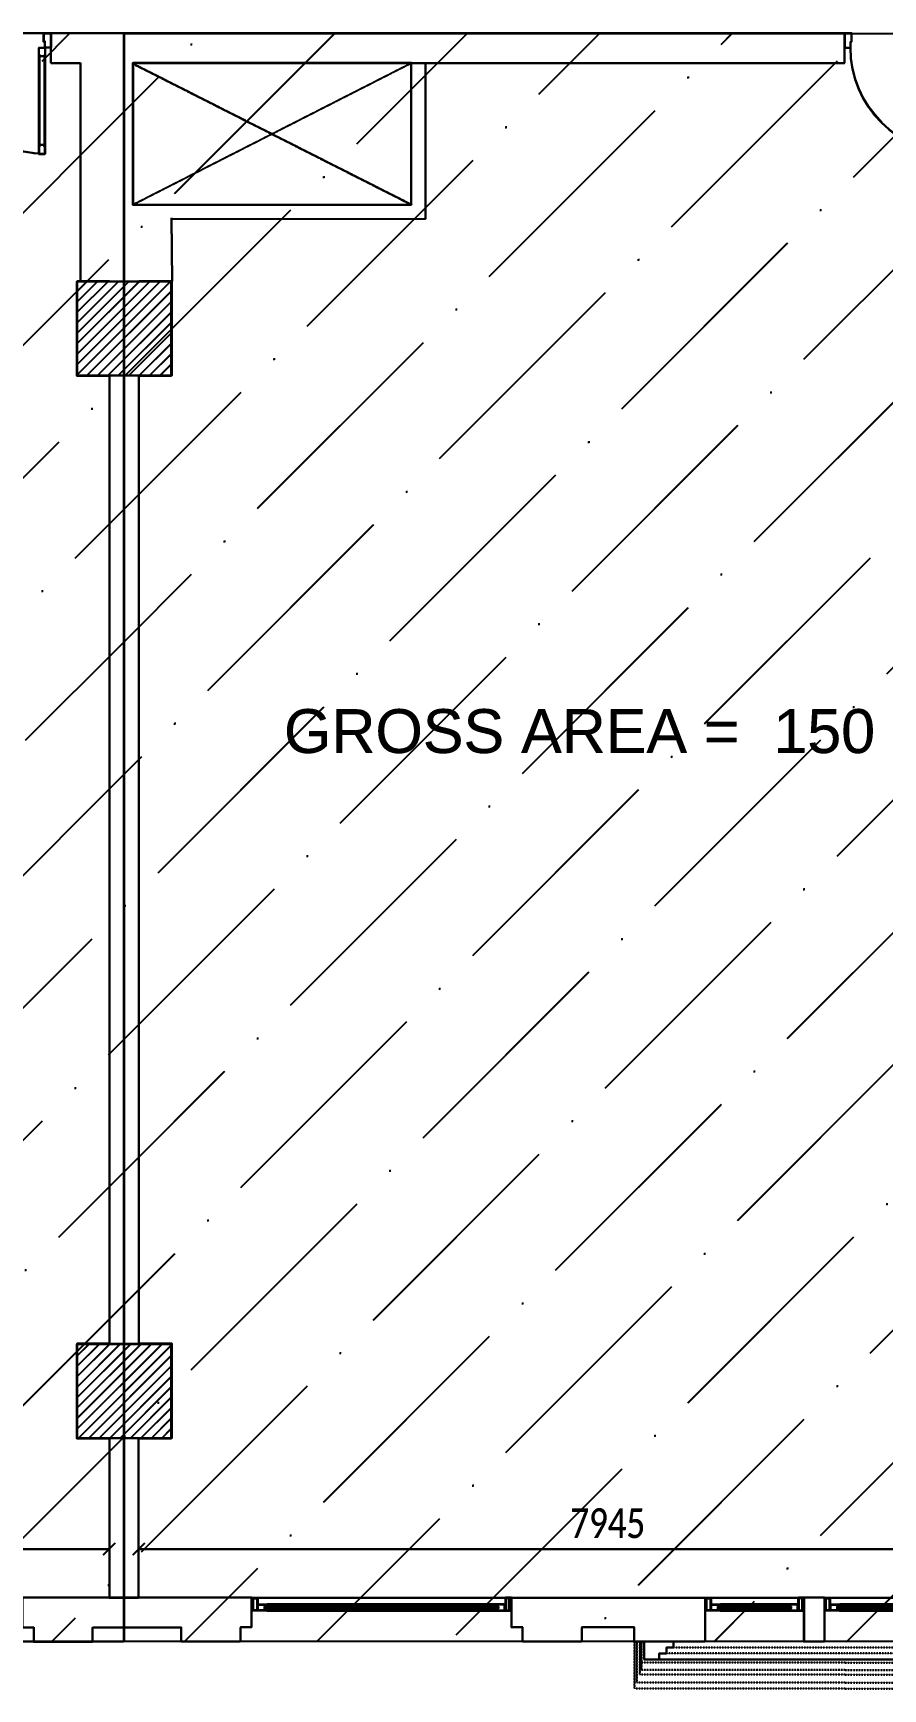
# Model space of a CAD drawing. Header units: inches. Extents: x 4821 to 127877, y 58012 to 433683.
# Drawn here: x 46771 to 53971, y 135061 to 149087 of the extents above; entities that cross this region are included whole.
import ezdxf

# ---------------------------------------------------------------- set-up
doc = ezdxf.new("R2010")
doc.units = ezdxf.units.IN
doc.header["$MEASUREMENT"] = 0
doc.linetypes.add('104-TYPICAL FLOOR$0$HIDDEN', pattern=[0.375, 0.25, -0.125])
doc.linetypes.add('ducT FIRST$0$New Plans (8)$0$HIDDEN', pattern=[0.375, 0.25, -0.125])
for name, color, linetype in [('A-ANNO-DIMS', 90, 'Continuous'), ('A-ANNO-SYMB', 130, 'Continuous'), ('A-DOOR', 170, 'Continuous'), ('A-ELV', 11, 'Continuous'), ('A-LIN-10', 8, 'Continuous'), ('A-WAL-CMU', 7, 'Continuous'), ('A-WALL', 53, 'Continuous'), ('A-WIN', 141, 'Continuous'), ('COL FISRT$0$COL GROUND$0$Cloums$0$A-COL-HAT', 8, 'Continuous'), ('COL FISRT$0$COL GROUND$0$Cloums$0$A-COL-RFC', 210, 'Continuous'), ('ducT FIRST$0$New Plans (8)$0$A-FLOR-OVHD', 8, 'ducT FIRST$0$New Plans (8)$0$HIDDEN')]:
    doc.layers.add(name, color=color, linetype=linetype)
doc.styles.get("Standard").update_dxf_attribs({"font": 'arial.ttf'})
doc.styles.add('T25-100', font='calibri.ttf', dxfattribs={"width": 0.8, "height": 250})
doc.dimstyles.new('D100', dxfattribs={"dimtxt": 250, "dimasz": 100, "dimexe": 0.18, "dimexo": 0.0625, "dimgap": 90, "dimtad": 1, "dimdec": 0, "dimrnd": 5, "dimzin": 9, "dimdsep": 46, "dimtxsty": 'T25-100', "dimblk": 'ARCHTICK', "dimcen": 90, "dimse1": 1, "dimse2": 1, "dimclrd": 256, "dimclre": 90, "dimclrt": 7, "dimazin": 0, "dimtfac": 200, "dimtdec": 0, "dimtofl": 0, "dimtmove": 2, "dimatfit": 3, "dimldrblk": 'DOT', "dimfxl": 1, "dimtolj": 1, "dimarcsym": 0})
pattern_1 = [(45, (1133291.507, -1550303.88), (-44.19417, 44.19417), [])]
pattern_2 = [(45, (-1012680.1, -137253.6), (420.9495, 1543.4815), [1984.375, -396.875, 0, -396.875])]
pattern_3 = [(45, (-1012683.5, -137256.6), (420.9495, 1543.4815), [1984.375, -396.875, 0, -396.875])]

# ---------------------------------------------------------------- blocks, each defined once
blk = doc.blocks.new('*U102')
for p, q in [((-95, 825), (-95, 72)), ((-55, 72), (-55, 825))]:
    blk.add_line(p, q)
blk.add_lwpolyline([(-100, 900), (-100, 0), (-50, 0), (-50, 900), (-100, 900)])
for points in [[(-50, 900), (-50, 836), (-55, 836), (-55, 825), (-95, 825), (-95, 836), (-100, 836), (-100, 900)], [(-1000, -120), (-1000, 0), (-950, 0), (-950, -50), (-940, -50), (-940, -120)], [(-50, 0), (-50, 64), (-55, 64), (-55, 75), (-95, 75), (-95, 64), (-100, 64), (-100, 0)], [(0, -120), (0, 0), (-50, 0), (-50, -50), (-60, -50), (-60, -120)]]:
    blk.add_lwpolyline(points, close=True)
blk.add_arc((-50, 0), 900, 90, 180)
blk = doc.blocks.new('COL FISRT')
at = {"layer": 'COL FISRT$0$COL GROUND$0$Cloums$0$A-COL-HAT'}
h = blk.add_hatch(dxfattribs=at)
h.set_pattern_fill('ANSI31', color=256, scale=500)
h.set_pattern_definition(pattern_1)
h.paths.add_polyline_path([(1155528, -1526897), (1154728, -1526897), (1154728, -1526097), (1155528, -1526097)])
h = blk.add_hatch(dxfattribs=at)
h.set_pattern_fill('ANSI31', color=256, scale=500)
h.set_pattern_definition(pattern_1)
h.paths.add_polyline_path([(1155528, -1535897), (1154728, -1535897), (1154728, -1535097), (1155528, -1535097)])
at = {"layer": 'COL FISRT$0$COL GROUND$0$Cloums$0$A-COL-RFC', "linetype": 'Continuous', "elevation": 0}
for points in [[(1155528, -1526897), (1154728, -1526897), (1154728, -1526097), (1155528, -1526097)], [(1155528, -1535897), (1154728, -1535897), (1154728, -1535097), (1155528, -1535097)]]:
    blk.add_lwpolyline(points, close=True, dxfattribs=at)
blk = doc.blocks.new('duct gr')
at = {"layer": 'A-WAL-CMU'}
blk.add_lwpolyline([(1155224, -1620655), (1157585, -1620655), (1157585, -1619455), (1155224, -1619455)], close=True, dxfattribs=at)
blk.add_lwpolyline([(1155553, -1620777), (1157705, -1620775), (1157705, -1619457)], dxfattribs=at)
at = {"layer": 'ducT FIRST$0$New Plans (8)$0$A-FLOR-OVHD'}
for points in [[(1155226, -1620655), (1157585, -1619455)], [(1155226, -1619461), (1157585, -1620655)]]:
    blk.add_lwpolyline(points, dxfattribs=at)
blk = doc.blocks.new('nn win')
for points in [[(1073782, -1333385, 0.506094), (1073773, -1333379), (1073773, -1333382), (1073761, -1333382), (1073761, -1333385)], [(1073782, -1333397, -0.506094), (1073773, -1333402), (1073773, -1333400), (1073761, -1333400), (1073761, -1333397)], [(1074343, -1333385, -0.506094), (1074353, -1333379), (1074353, -1333382), (1074364, -1333382), (1074364, -1333385)], [(1074343, -1333397, 0.506094), (1074353, -1333402), (1074353, -1333400), (1074364, -1333400), (1074364, -1333397)]]:
    blk.add_hatch(color=2).paths.add_polyline_path(points)
at = {"color": 2}
for p, q in [((1073653, -1333363, -517), (1073643, -1333363, -517)), ((1074473, -1333363, -517), (1074483, -1333363, -517)), ((1073643, -1333473, -517), (1073653, -1333473, -517)), ((1074483, -1333473, -517), (1074473, -1333473, -517))]:
    blk.add_line(p, q, dxfattribs=at)
for p, q in [((1074353, -1333363, 517), (1073773, -1333363, -517)), ((1074433, -1333473, 703), (1073693, -1333473, -517)), ((1073773, -1333418, -517), (1074353, -1333418, 517))]:
    blk.add_line(p, q)
at = {"color": 2, "elevation": 1035}
for points in [[(1073653, -1333473), (1073693, -1333473), (1073693, -1333363), (1073693, -1333363), (1073693, -1333363), (1073653, -1333363)], [(1074473, -1333473), (1074433, -1333473), (1074433, -1333363), (1074433, -1333363), (1074433, -1333363), (1074473, -1333363)]]:
    blk.add_lwpolyline(points, close=True, dxfattribs=at)
at = {"color": 9, "elevation": 1035}
for points in [[(1073658, -1333468), (1073688, -1333468), (1073688, -1333368), (1073658, -1333368)], [(1074468, -1333468), (1074438, -1333468), (1074438, -1333368), (1074468, -1333368)]]:
    blk.add_lwpolyline(points, close=True, dxfattribs=at)
at = {"color": 2}
for points, elevation in [([(1073773, -1333385), (1073773, -1333363), (1073693, -1333363), (1073693, -1333418), (1073773, -1333418), (1073773, -1333397)], -517), ([(1074353, -1333385), (1074353, -1333363), (1074433, -1333363), (1074433, -1333418), (1074353, -1333418), (1074353, -1333397)], 517)]:
    blk.add_lwpolyline(points, dxfattribs=dict(at, elevation=elevation))
at = {"color": 9}
for points, elevation in [([(1073768, -1333385), (1073768, -1333368), (1073697, -1333368), (1073697, -1333414), (1073768, -1333414), (1073768, -1333397)], -517), ([(1074357, -1333385), (1074357, -1333368), (1074428, -1333368), (1074428, -1333414), (1074357, -1333414), (1074357, -1333397)], 517)]:
    blk.add_lwpolyline(points, dxfattribs=dict(at, elevation=elevation))
at = {"elevation": 1035}
blk.add_lwpolyline([(1073751, -1333397), (1074374, -1333397), (1074374, -1333385), (1073751, -1333385)], close=True, dxfattribs=at)
at = {"color": 2, "elevation": 1035}
for points in [[(1073782, -1333385, 0.506094), (1073773, -1333379), (1073773, -1333382), (1073761, -1333382), (1073761, -1333385)], [(1073782, -1333397, -0.506094), (1073773, -1333402), (1073773, -1333400), (1073761, -1333400), (1073761, -1333397)], [(1074343, -1333385, -0.506094), (1074353, -1333379), (1074353, -1333382), (1074364, -1333382), (1074364, -1333385)], [(1074343, -1333397, 0.506094), (1074353, -1333402), (1074353, -1333400), (1074364, -1333400), (1074364, -1333397)]]:
    blk.add_lwpolyline(points, format="xyb", close=True, dxfattribs=at)
blk = doc.blocks.new('kr')
at = {"layer": 'A-ELV'}
blk.add_line((1023877, -1333095), (1020302, -1333095, 0), dxfattribs=at)
at = {"layer": 'A-ELV', "elevation": 0}
blk.add_lwpolyline([(1020172, -1333095), (1020302, -1333095), (1020302, -1333145), (1020362, -1333145), (1020362, -1333195), (1020422, -1333195), (1020422, -1333245), (1020172, -1333245), (1020172, -1333095)], dxfattribs=at)
at = {"layer": 'A-ELV'}
blk.add_lwpolyline([(1024007, -1333095), (1023877, -1333095), (1023877, -1333145), (1023817, -1333145), (1023817, -1333195), (1023757, -1333195), (1023757, -1333245), (1024007, -1333245), (1024007, -1333095)], dxfattribs=at)
at = {"layer": 'A-LIN-10', "linetype": '104-TYPICAL FLOOR$0$HIDDEN', "ltscale": 0.4}
for p, q in [((1020091, -1332845, 0), (1020091, -1333245, 0)), ((1022307, -1332845), (1020091, -1332845, 0)), ((1022307, -1332845), (1024088, -1332845)), ((1024088, -1332845), (1024088, -1333245)), ((1020111, -1332895, 0), (1020111, -1333245, 0)), ((1022307, -1332895), (1020111, -1332895, 0)), ((1022307, -1332965), (1020136, -1332965, 0)), ((1020136, -1332965, 0), (1020136, -1333245, 0)), ((1022307, -1332895), (1024068, -1332895)), ((1022307, -1332965), (1024043, -1332965)), ((1024043, -1332965), (1024043, -1333245)), ((1024068, -1332895), (1024068, -1333245)), ((1020136, -1333005, 0), (1020136, -1333245, 0)), ((1020147, -1333065, 0), (1020147, -1333245, 0)), ((1022307, -1333065), (1020147, -1333065, 0)), ((1022307, -1333005), (1020151, -1333005, 0)), ((1020151, -1333005, 0), (1020151, -1333245, 0)), ((1022307, -1333005), (1024028, -1333005)), ((1022307, -1333065), (1024032, -1333065)), ((1024028, -1333005), (1024028, -1333245)), ((1024032, -1333065), (1024032, -1333245)), ((1024043, -1333005), (1024043, -1333245)), ((1020362, -1333145, 0), (1023817, -1333145)), ((1023757, -1333195), (1020422, -1333195, 0))]:
    blk.add_line(p, q, dxfattribs=at)
blk = doc.blocks.new('n win')
for points in [[(1070203, -1333385, 0.506094), (1070194, -1333379), (1070194, -1333382), (1070182, -1333382), (1070182, -1333385)], [(1070203, -1333397, -0.506094), (1070194, -1333402), (1070194, -1333400), (1070182, -1333400), (1070182, -1333397)], [(1072124, -1333385, -0.506094), (1072134, -1333379), (1072134, -1333382), (1072145, -1333382), (1072145, -1333385)], [(1072124, -1333397, 0.506094), (1072134, -1333402), (1072134, -1333400), (1072145, -1333400), (1072145, -1333397)]]:
    blk.add_hatch(color=2).paths.add_polyline_path(points)
at = {"color": 2}
for p, q in [((1070074, -1333363, 0), (1070064, -1333363, 0)), ((1072254, -1333363, 0), (1072264, -1333363, 0)), ((1070064, -1333473, 0), (1070074, -1333473, 0)), ((1072264, -1333473, 0), (1072254, -1333473, 0))]:
    blk.add_line(p, q, dxfattribs=at)
for p, q in [((1072134, -1333363, 1035), (1070194, -1333363, 0)), ((1072214, -1333473, 1221), (1070114, -1333473, 0)), ((1070194, -1333418, 0), (1072134, -1333418, 1035))]:
    blk.add_line(p, q)
at = {"color": 2, "elevation": 1035}
for points in [[(1070074, -1333473), (1070114, -1333473), (1070114, -1333363), (1070114, -1333363), (1070114, -1333363), (1070074, -1333363)], [(1072254, -1333473), (1072214, -1333473), (1072214, -1333363), (1072214, -1333363), (1072214, -1333363), (1072254, -1333363)]]:
    blk.add_lwpolyline(points, close=True, dxfattribs=at)
at = {"color": 9, "elevation": 1035}
for points in [[(1070079, -1333468), (1070109, -1333468), (1070109, -1333368), (1070079, -1333368)], [(1072249, -1333468), (1072219, -1333468), (1072219, -1333368), (1072249, -1333368)]]:
    blk.add_lwpolyline(points, close=True, dxfattribs=at)
at = {"color": 2}
for points, elevation in [([(1070194, -1333385), (1070194, -1333363), (1070114, -1333363), (1070114, -1333418), (1070194, -1333418), (1070194, -1333397)], 0), ([(1072134, -1333385), (1072134, -1333363), (1072214, -1333363), (1072214, -1333418), (1072134, -1333418), (1072134, -1333397)], 1035)]:
    blk.add_lwpolyline(points, dxfattribs=dict(at, elevation=elevation))
at = {"color": 9}
for points, elevation in [([(1070189, -1333385), (1070189, -1333368), (1070118, -1333368), (1070118, -1333414), (1070189, -1333414), (1070189, -1333397)], 0), ([(1072138, -1333385), (1072138, -1333368), (1072209, -1333368), (1072209, -1333414), (1072138, -1333414), (1072138, -1333397)], 1035)]:
    blk.add_lwpolyline(points, dxfattribs=dict(at, elevation=elevation))
at = {"elevation": 1035}
blk.add_lwpolyline([(1070172, -1333397), (1072155, -1333397), (1072155, -1333385), (1070172, -1333385)], close=True, dxfattribs=at)
at = {"color": 2, "elevation": 1035}
for points in [[(1070203, -1333385, 0.506094), (1070194, -1333379), (1070194, -1333382), (1070182, -1333382), (1070182, -1333385)], [(1070203, -1333397, -0.506094), (1070194, -1333402), (1070194, -1333400), (1070182, -1333400), (1070182, -1333397)], [(1072124, -1333385, -0.506094), (1072134, -1333379), (1072134, -1333382), (1072145, -1333382), (1072145, -1333385)], [(1072124, -1333397, 0.506094), (1072134, -1333402), (1072134, -1333400), (1072145, -1333400), (1072145, -1333397)]]:
    blk.add_lwpolyline(points, format="xyb", close=True, dxfattribs=at)
blk = doc.blocks.new('FIRST SLAB EDGE')
at = {"layer": 'A-WAL-CMU'}
for p, q in [((1159001, -1741565, 0), (1160643, -1741565, 0)), ((1160643, -1741565, 0), (1160643, -1741935, 0)), ((1161653, -1741565, 0), (1161483, -1741565, 0)), ((1154859, -1741814, 0), (1154955, -1741814, 0)), ((1154955, -1741814, 0), (1154955, -1741935, 0)), ((1155455, -1741815, 0), (1156205, -1741815, 0)), ((1155455, -1741935, 0), (1155455, -1741815, 0)), ((1156205, -1741935, 0), (1156205, -1741815, 0)), ((1156801, -1741814, 0), (1156705, -1741814, 0)), ((1156705, -1741814, 0), (1156705, -1741935, 0)), ((1159097, -1741814, 0), (1159001, -1741814, 0)), ((1159097, -1741935, 0), (1159097, -1741814, 0)), ((1160043, -1741815, 0), (1159597, -1741815, 0)), ((1159597, -1741815, 0), (1159597, -1741935, 0)), ((1160043, -1741935, 0), (1160043, -1741815, 0)), ((1154955, -1741935, 0), (1155455, -1741935, 0)), ((1156705, -1741935, 0), (1156205, -1741935, 0)), ((1159597, -1741935, 0), (1159097, -1741935, 0)), ((1160643, -1741935, 0), (1160043, -1741935, 0))]:
    blk.add_line(p, q, dxfattribs=at)
at = {"layer": 'A-WAL-CMU', "elevation": 0}
for points in [[(1156801, -1741814), (1156801, -1741565), (1154859, -1741565), (1154859, -1741814)], [(1159001, -1741564), (1159001, -1741814)], [(1161653, -1741565), (1161653, -1741935), (1161483, -1741935), (1161483, -1741565)]]:
    blk.add_lwpolyline(points, dxfattribs=at)
at = {"layer": 'A-WAL-CMU', "rotation": 180}
blk.add_blockref('kr', (2184134, -3075180, 848), dxfattribs=at)
at = {"layer": 'A-WIN', "rotation": 180}
for name, p in [('n win', (2229065, -3075038, 0)), ('nn win', (2235125, -3075038, 0)), ('nn win', (2236136, -3075038, 0))]:
    blk.add_blockref(name, p, dxfattribs=at)
blk = doc.blocks.new('_ArchTick')
at = {"color": 0, "linetype": 'ByBlock', "const_width": 0.15}
blk.add_lwpolyline([(-0.5, -0.5), (0.5, 0.5)], dxfattribs=at)
blk = doc.blocks.new('*D168')
at = {"layer": 'A-ANNO-DIMS', "lineweight": -2, "transparency": 16777216}
blk.add_line((39691, 136247), (47418, 136247), dxfattribs=at)
at = {"layer": 'Defpoints', "color": 0, "transparency": 16777216}
for p in [(47418, 136247), (39691, 136038), (47418, 136039, 0)]:
    blk.add_point(p, dxfattribs=at)
at = {"layer": 'A-ANNO-DIMS', "lineweight": -2, "transparency": 16777216, "xscale": 100, "yscale": 100, "zscale": 100, "rotation": 180}
blk.add_blockref('_ArchTick', (39691, 136247), dxfattribs=at)
at = {"layer": 'A-ANNO-DIMS', "lineweight": -2, "transparency": 16777216, "xscale": 100, "yscale": 100, "zscale": 100}
blk.add_blockref('_ArchTick', (47418, 136247), dxfattribs=at)
at = {"layer": 'A-ANNO-DIMS', "color": 7, "transparency": 16777216, "insert": (43554, 136465), "char_height": 250, "attachment_point": 5, "style": 'T25-100'}
blk.add_mtext('\\A1;7725', dxfattribs=at)
blk = doc.blocks.new('_Dot')
at = {"lineweight": -2}
blk.add_line((-0.5, 0), (-1, 0), dxfattribs=at)
at = {"const_width": 0.5}
blk.add_lwpolyline([(-0.25, 0, 1), (0.25, 0, 1)], format="xyb", close=True, dxfattribs=at)
blk = doc.blocks.new('*D169')
at = {"layer": 'A-ANNO-DIMS', "lineweight": -2, "transparency": 16777216}
blk.add_line((47668, 136247), (55616, 136247), dxfattribs=at)
at = {"layer": 'Defpoints', "color": 0, "transparency": 16777216}
for p in [(55616, 136247), (47668, 135835, 0), (55616, 135834)]:
    blk.add_point(p, dxfattribs=at)
at = {"layer": 'A-ANNO-DIMS', "lineweight": -2, "transparency": 16777216, "xscale": 100, "yscale": 100, "zscale": 100, "rotation": 180}
blk.add_blockref('_ArchTick', (47668, 136247), dxfattribs=at)
at = {"layer": 'A-ANNO-DIMS', "lineweight": -2, "transparency": 16777216, "xscale": 100, "yscale": 100, "zscale": 100}
blk.add_blockref('_ArchTick', (55616, 136247), dxfattribs=at)
at = {"layer": 'A-ANNO-DIMS', "color": 7, "transparency": 16777216, "insert": (51642, 136465), "char_height": 250, "attachment_point": 5, "style": 'T25-100'}
blk.add_mtext('\\A1;7945', dxfattribs=at)
blk = doc.blocks.new('*D364')
at = {"layer": 'A-ANNO-DIMS', "lineweight": -2, "transparency": 16777216}
blk.add_line((39687, 136244), (47414, 136244), dxfattribs=at)
at = {"layer": 'Defpoints', "color": 0, "transparency": 16777216}
for p in [(47414, 136244), (39687, 136035), (47414, 136036, 0)]:
    blk.add_point(p, dxfattribs=at)
at = {"layer": 'A-ANNO-DIMS', "lineweight": -2, "transparency": 16777216, "xscale": 100, "yscale": 100, "zscale": 100, "rotation": 180}
blk.add_blockref('_ArchTick', (39687, 136244), dxfattribs=at)
at = {"layer": 'A-ANNO-DIMS', "lineweight": -2, "transparency": 16777216, "xscale": 100, "yscale": 100, "zscale": 100}
blk.add_blockref('_ArchTick', (47414, 136244), dxfattribs=at)
at = {"layer": 'A-ANNO-DIMS', "color": 7, "transparency": 16777216, "insert": (43551, 136462), "char_height": 250, "attachment_point": 5, "style": 'T25-100'}
blk.add_mtext('\\A1;7725', dxfattribs=at)
blk = doc.blocks.new('*D365')
at = {"layer": 'A-ANNO-DIMS', "lineweight": -2, "transparency": 16777216}
blk.add_line((47665, 136244), (55612, 136244), dxfattribs=at)
at = {"layer": 'Defpoints', "color": 0, "transparency": 16777216}
for p in [(55612, 136244), (47665, 135832, 0), (55612, 135831)]:
    blk.add_point(p, dxfattribs=at)
at = {"layer": 'A-ANNO-DIMS', "lineweight": -2, "transparency": 16777216, "xscale": 100, "yscale": 100, "zscale": 100, "rotation": 180}
blk.add_blockref('_ArchTick', (47665, 136244), dxfattribs=at)
at = {"layer": 'A-ANNO-DIMS', "lineweight": -2, "transparency": 16777216, "xscale": 100, "yscale": 100, "zscale": 100}
blk.add_blockref('_ArchTick', (55612, 136244), dxfattribs=at)
at = {"layer": 'A-ANNO-DIMS', "color": 7, "transparency": 16777216, "insert": (51639, 136462), "char_height": 250, "attachment_point": 5, "style": 'T25-100'}
blk.add_mtext('\\A1;7945', dxfattribs=at)

msp = doc.modelspace()

# ---------------------------------------------------------------- hatches: boundary and pattern name
at = {"layer": 'A-WALL'}
h = msp.add_hatch(dxfattribs=at)
h.set_pattern_fill('ANSI36', color=5, scale=250)
h.set_pattern_definition(pattern_3)
h.paths.add_polyline_path([(47541.6, 149082.4), (41988.3, 149082.4), (41988.1, 147285), (39319, 147285), (39319.2, 135461.2), (47541.6, 135461.2)])
h = msp.add_hatch(dxfattribs=at)
h.set_pattern_fill('ANSI36', color=5, scale=250)
h.set_pattern_definition(pattern_2)
h.paths.add_polyline_path([(47545, 149085.4), (41991.7, 149085.4), (41991.5, 147287.9), (39322.4, 147287.9), (39322.6, 135464.2), (47545, 135464.2)])
h = msp.add_hatch(dxfattribs=at)
h.set_pattern_fill('ANSI36', color=5, scale=250)
h.set_pattern_definition(pattern_3)
h.paths.add_polyline_path([(47541.6, 149083.8), (47541.6, 135462.5), (55984.2, 135460), (55984.2, 149081.3)])
h = msp.add_hatch(dxfattribs=at)
h.set_pattern_fill('ANSI36', color=5, scale=250)
h.set_pattern_definition(pattern_2)
h.paths.add_polyline_path([(47545, 149086.7), (47545, 135465.5), (55987.6, 135463), (55987.6, 149084.3)])

# ---------------------------------------------------------------- linework, layer by layer
at = {"layer": 'A-WAL-CMU', "elevation": 0}
for points in [[(47414.2, 146982.5), (47142, 146982.5), (47142, 146182.5), (47414.2, 146182.5)], [(47417.6, 146985.5), (47145.4, 146985.5), (47145.4, 146185.5), (47417.6, 146185.5)], [(47664.2, 146182.5), (47942, 146182.5), (47942, 146982.5), (47664.2, 146982.5)], [(47667.6, 146185.5), (47945.4, 146185.5), (47945.4, 146985.5), (47667.6, 146985.5)], [(47414.2, 137982.5), (47142, 137982.5), (47142, 137182.5), (47414.2, 137182.5)], [(47417.6, 137985.5), (47145.4, 137985.5), (47145.4, 137185.5), (47417.6, 137185.5)], [(47664.2, 137182.5), (47942, 137182.5), (47942, 137982.5), (47664.2, 137982.5)], [(47667.6, 137185.5), (47945.4, 137185.5), (47945.4, 137985.5), (47667.6, 137985.5)]]:
    msp.add_lwpolyline(points, dxfattribs=at)
at = {"layer": 'A-WALL'}
for p, q in [((53645.9, 149082.7, 0), (46920.2, 149082.6, 0)), ((53645.9, 149082.7), (46920.2, 149082.6)), ((46920.2, 148832.5, 0), (46920.2, 149082.6, 0)), ((46920.2, 148832.5), (46920.2, 149082.6)), ((53649.3, 149085.7, 0), (46923.6, 149085.6, 0)), ((53649.3, 149085.7), (46923.6, 149085.6)), ((46923.6, 148835.5, 0), (46923.6, 149085.6, 0)), ((46923.6, 148835.5), (46923.6, 149085.6)), ((53645.9, 148832.7, 0), (53645.9, 149082.7, 0)), ((53645.9, 148832.7), (53645.9, 149082.7)), ((53649.3, 148835.7, 0), (53649.3, 149085.7, 0)), ((53649.3, 148835.7), (53649.3, 149085.7)), ((47664.6, 148832.6, 0), (53645.9, 148832.7, 0)), ((47664.6, 148832.6), (53645.9, 148832.7)), ((47668, 148835.6, 0), (53649.3, 148835.7, 0)), ((47668, 148835.6), (53649.3, 148835.7)), ((47948, 146982.4, 0), (47943.3, 147518, 0)), ((47948, 146982.4), (47943.3, 147518)), ((47951.4, 146985.4, 0), (47946.7, 147520.9, 0)), ((47951.4, 146985.4), (47946.7, 147520.9)), ((47414.2, 146182.5, 0), (47414.6, 137982.5, 0)), ((47414.2, 146182.5), (47414.6, 137982.5)), ((47417.6, 146185.5, 0), (47418, 137985.5, 0)), ((47417.6, 146185.5), (47418, 137985.5)), ((47664.2, 146182.5, 0), (47664.6, 137982.5, 0)), ((47664.2, 146182.5), (47664.6, 137982.5)), ((47667.6, 146185.5, 0), (47668, 137985.5, 0)), ((47667.6, 146185.5), (47668, 137985.5))]:
    msp.add_line(p, q, dxfattribs=at)
at = {"layer": 'A-WALL', "color": 1, "elevation": 0}
for points in [[(47541, 149082.4), (41987.6, 149082.4), (41987.4, 147285), (39318.4, 147285), (39318.6, 135461.2), (47540.9, 135461.2), (47541, 149082.4)], [(47544.4, 149085.4), (41991, 149085.4), (41990.8, 147287.9), (39321.8, 147287.9), (39322, 135464.2), (47544.3, 135464.2), (47544.4, 149085.4)], [(47540.9, 149083.8), (55983.6, 149081.3), (55983.6, 135460), (47540.9, 135462.5), (47540.9, 149083.8)], [(47544.3, 149086.7), (55987, 149084.2), (55987, 135463), (47544.3, 135465.5), (47544.3, 149086.7)]]:
    msp.add_lwpolyline(points, dxfattribs=at)
at = {"layer": 'A-WALL', "elevation": 0}
for points in [[(46920.2, 148832.5), (47170.2, 148832.5)], [(46923.6, 148835.5), (47173.6, 148835.5)], [(47170.2, 148832.5), (47170.2, 146982.4)], [(47173.6, 148835.5), (47173.6, 146985.4)], [(47414.2, 137182.5), (47414.4, 135831.7), (47664.9, 135831.7), (47664.6, 137182.5)], [(47417.6, 137185.5), (47417.8, 135834.7), (47668.3, 135834.7), (47668, 137185.5)]]:
    msp.add_lwpolyline(points, dxfattribs=at)

# ---------------------------------------------------------------- block references
at = {"layer": 'A-DOOR', "xscale": -1, "rotation": 180.0059201316723}
for p in [(46920.2, 148962.4, 0), (46923.6, 148965.4, 0), (54645.9, 148962.7, 0), (54649.3, 148965.7, 0)]:
    msp.add_blockref('*U102', p, dxfattribs=at)
at = {"layer": 'A-WAL-CMU'}
for name, p in [('FIRST SLAB EDGE', (-1108180.4, 1877396.1)), ('FIRST SLAB EDGE', (-1108177, 1877399)), ('COL FISRT', (-1107585.9, 1673079.6, 0)), ('COL FISRT', (-1107582.5, 1673082.6, 0))]:
    msp.add_blockref(name, p, dxfattribs=at)
at = {"layer": 'A-WALL'}
for p in [(-1107609.9, 1768288.3), (-1107606.5, 1768291.2)]:
    msp.add_blockref('duct gr', p, dxfattribs=at)

# ---------------------------------------------------------------- texts
at = {"layer": 'A-ANNO-SYMB'}
for p in [(48895.4, 142988), (48898.8, 142991)]:
    msp.add_text('GROSS AREA =  150 M^ 2', height=369.696, dxfattribs=at).set_placement(p)

# ---------------------------------------------------------------- dimensions: what is measured, and where the dimension line sits
at = {"layer": 'A-ANNO-DIMS'}
for base, p1, p2, picture, middle in [((47414.4, 136243.7), (39687.3, 136034.6), (47414.4, 136035.9, 0), '*D364', (43550.8, 136461.8)), ((47417.8, 136246.7), (39690.7, 136037.6), (47417.8, 136038.9, 0), '*D168', (43554.2, 136464.8)), ((55612.3, 136243.7), (47664.9, 135831.7, 0), (55612.3, 135831.2), '*D365', (51638.6, 136461.8)), ((55615.7, 136246.7), (47668.3, 135834.7, 0), (55615.7, 135834.2), '*D169', (51642, 136464.8))]:
    dim = msp.add_linear_dim(base=base, p1=p1, p2=p2, dimstyle='D100', dxfattribs=at)
    dim.commit()
    dim.dimension.update_dxf_attribs({"geometry": picture, "text_midpoint": middle})

doc.saveas('drawing.dxf')
